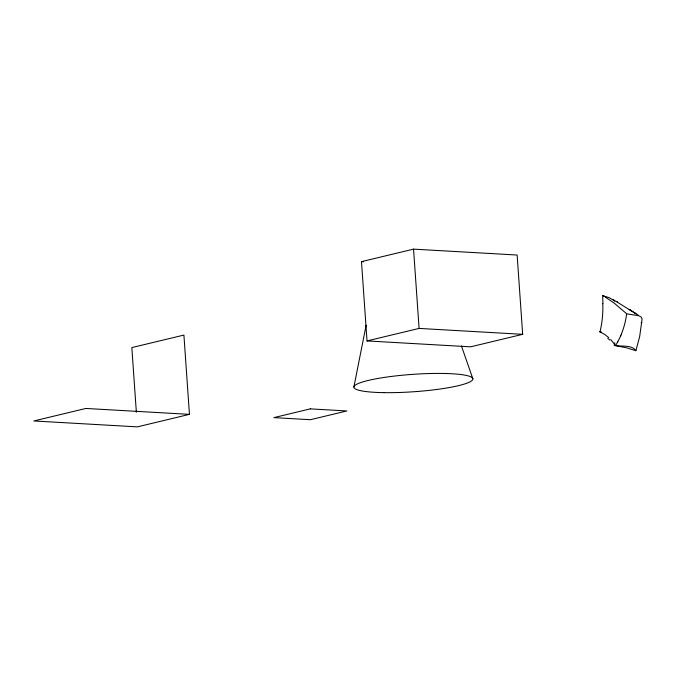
<?xml version="1.0" encoding="UTF-8"?>
<svg xmlns="http://www.w3.org/2000/svg" width="676" height="676" viewBox="0 0 676 676"><rect width="100%" height="100%" fill="white"/><g stroke="black" fill="none" stroke-linecap="round" stroke-linejoin="round"><path stroke-width="1.01" d="M605.603 297.254L614.281 303.194L626.796 313.875L638.609 315.667L641.093 316.993L642.099 318.928L639.699 336.378L635.888 350.7L626.272 347.726L614.366 345.453L614.484 343.011M353.903 386.942L366.139 325.198M614.847 343.129L614.366 345.453M621.345 334.459L620.712 335.93M617.779 341.836L615.608 345.546L610.715 339.563M361.483 261.637L413.551 249.131L517.132 255.038L522.675 334.324L470.606 346.83L367.026 340.924L361.483 261.637L363.578 261.756M367.026 340.924L419.095 328.418L522.675 334.324M189.449 414.363L137.38 426.869L33.8 420.962L85.869 408.456L189.449 414.363L183.906 335.076L131.837 347.582L136.358 412.259M615.608 345.546C622.148 346.822 631.612 344.506 635.888 350.7M601.412 331.975L599.739 331.764L604.581 334.341L608.806 337.679M641.152 322.621L641.862 322.79M612.836 299.4L638.457 315.295M616.588 301.428L617.729 302.104M635.034 313.149L635.972 313.732L629.221 309.355L631.637 310.943M613.732 300.372L609.177 297.643L602.679 295.75L602.95 303.71M614.053 300.651L614.678 301.234M461.454 346.011L472.845 378.721M413.551 249.131L419.095 328.418M620.653 335.904A76.811 75.475 -31.2 0 1 617.72 341.803M626.627 313.858A79.768 78.644 -26.7 0 1 621.219 334.409M602.755 295.496A94.547 62.42 -80.7 0 1 605.704 296.941M602.772 303.718A105.211 103.96 -24.3 0 1 600.009 331.823M607.749 338.372A124.097 67.558 -24.6 0 1 609.811 340.121M310.309 408.87L273.865 417.624L310.419 419.712L346.873 410.957L310.309 408.87M383.993 392.646A59.632 8.712 -4 0 0 472.87 378.915A59.632 8.712 -4 0 0 383.284 377.571A59.632 8.712 -4 0 0 383.993 392.646"/></g></svg>
